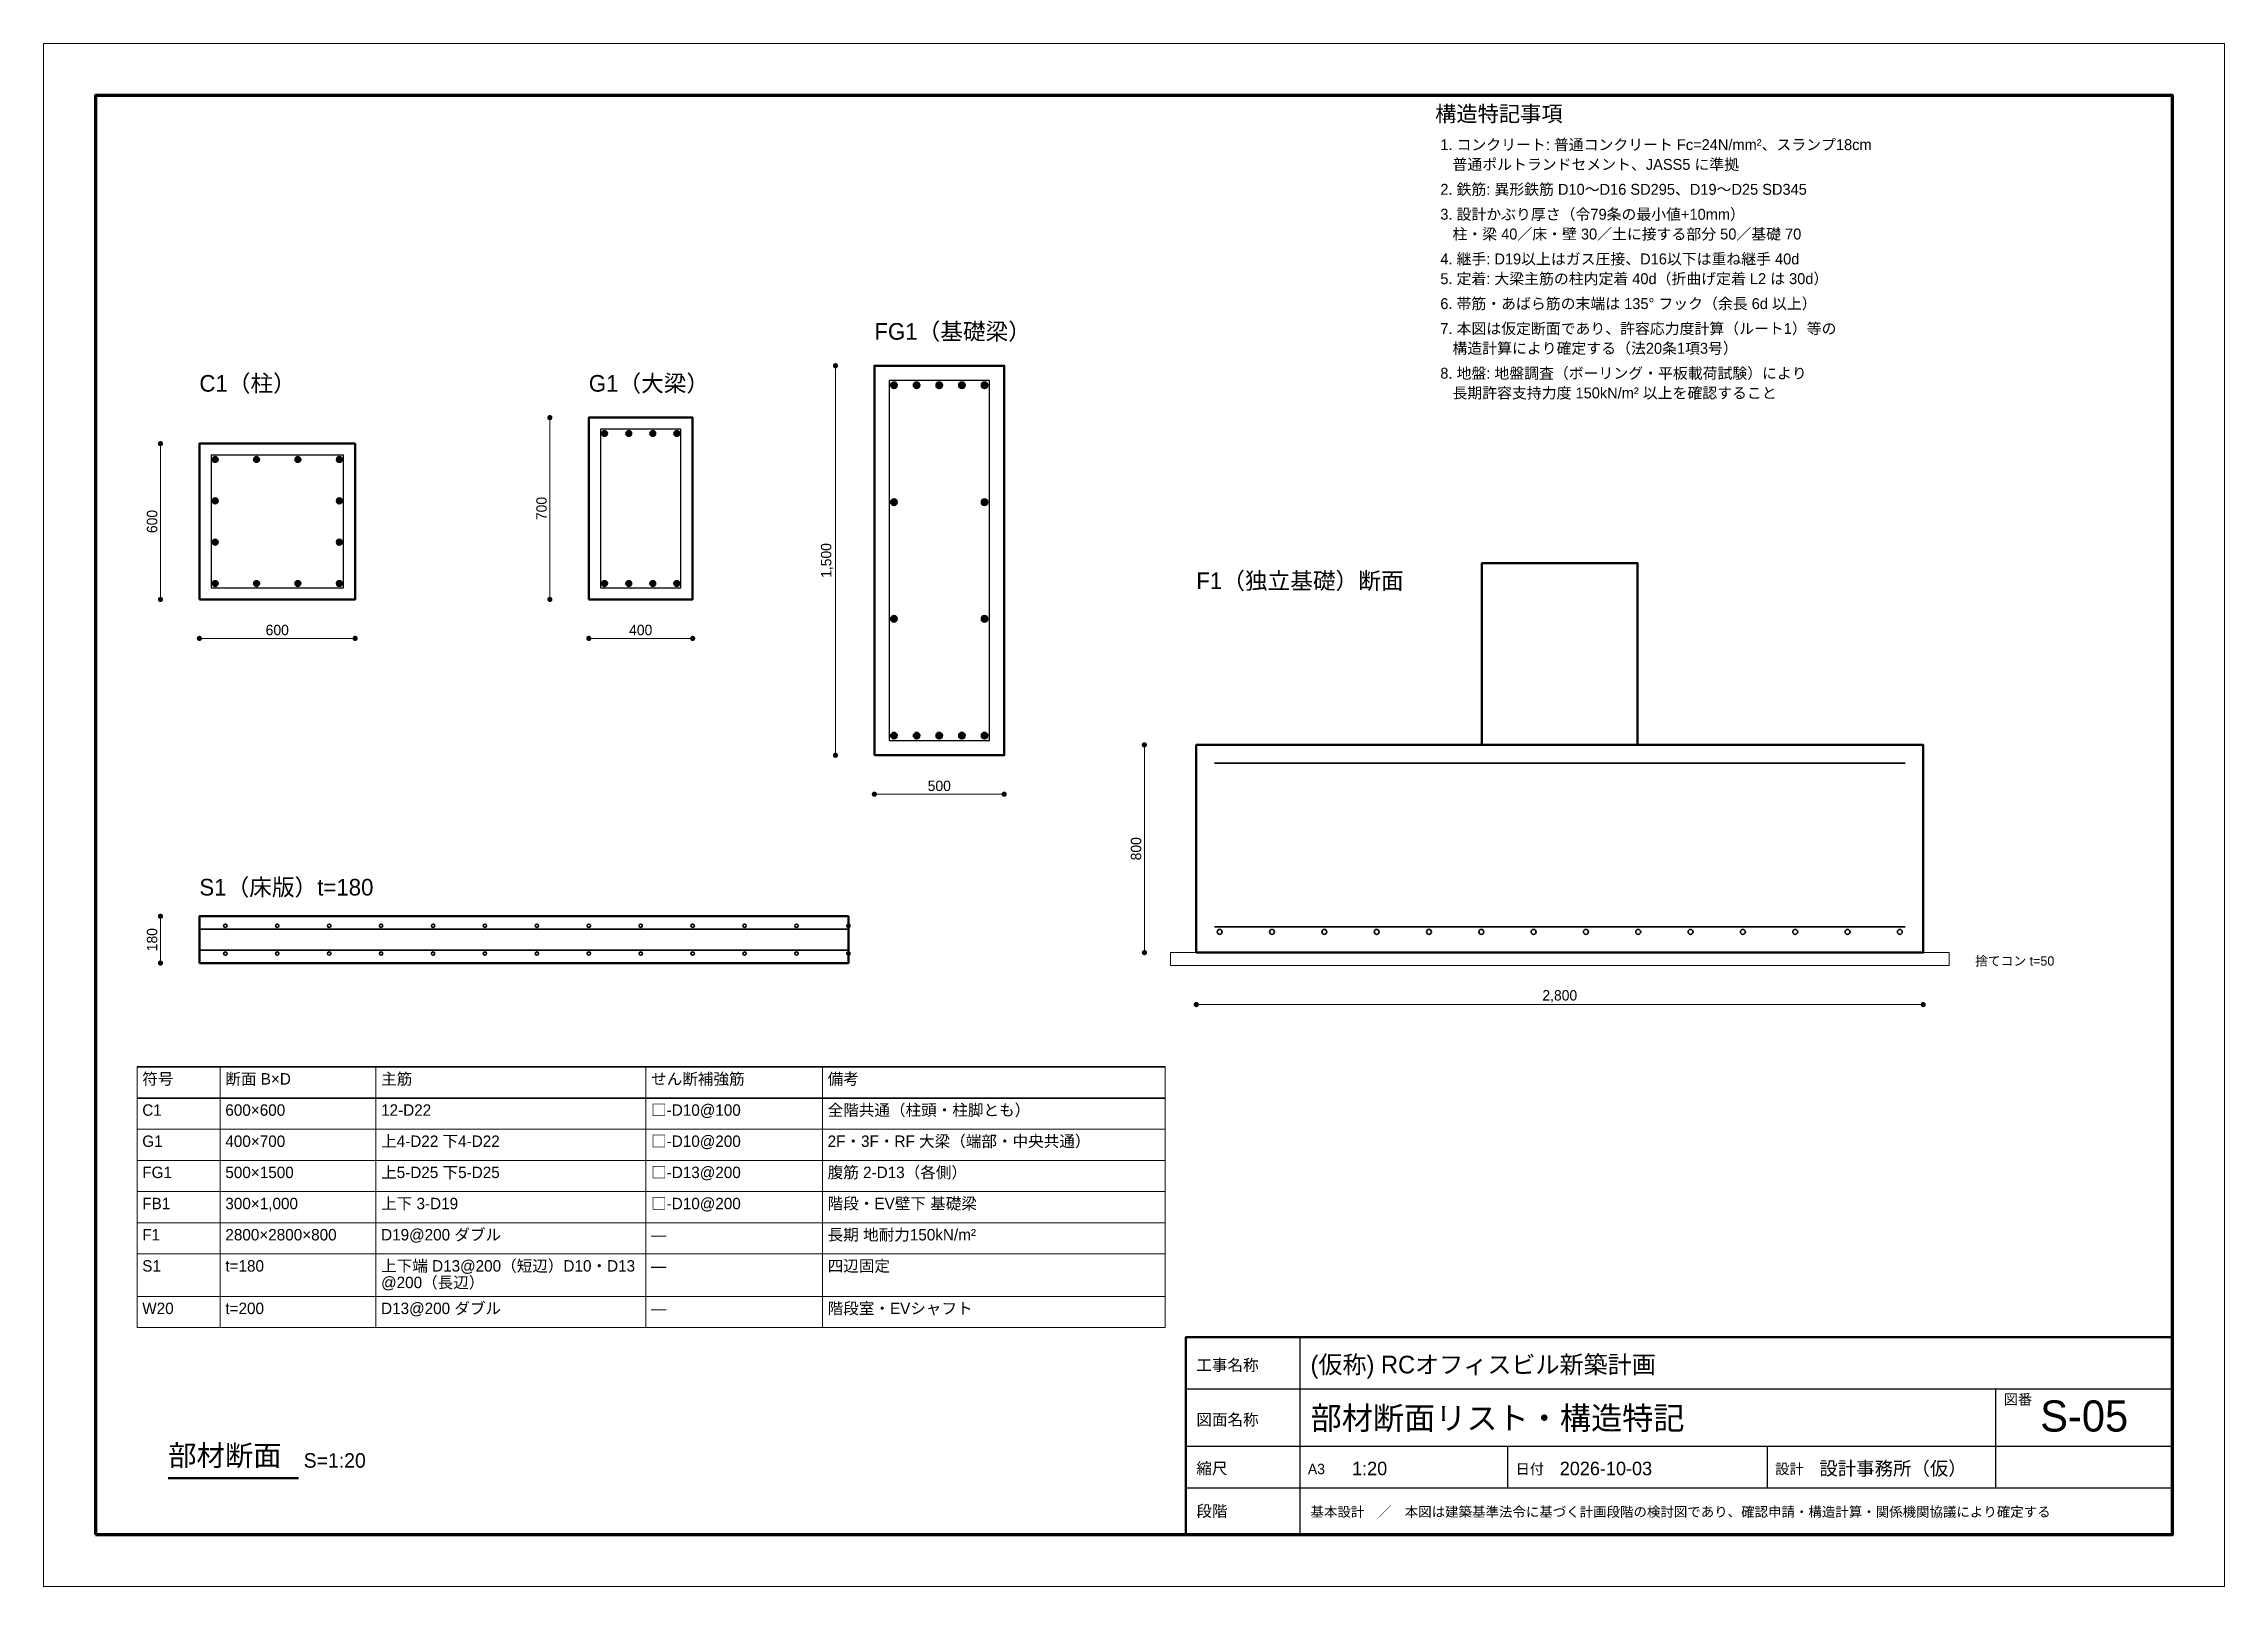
# Model space of a CAD drawing. Header units: millimetres. Extents: x 0 to 8400, y 0 to 5940.
import ezdxf
from ezdxf.enums import TextEntityAlignment as Align

# ---------------------------------------------------------------- set-up
doc = ezdxf.new("R2010")
doc.units = ezdxf.units.MM
doc.header["$LTSCALE"] = 10
for name, color, linetype, lineweight in [('A-CUT', 7, 'Continuous', 50), ('A-DIMS', 7, 'Continuous', 13), ('A-SYMB', 7, 'Continuous', 18), ('A-TEXT', 7, 'Continuous', 18), ('A-VIS', 7, 'Continuous', 18), ('G-FRAME', 7, 'Continuous', 70), ('G-TABLE', 7, 'Continuous', 18), ('G-TITLE', 7, 'Continuous', 25), ('S-REBAR', 1, 'Continuous', 35)]:
    doc.layers.add(name, color=color, linetype=linetype, lineweight=lineweight)
doc.styles.add('JP', font='ipag.ttf')
doc.dimstyles.new('JIS', dxfattribs={"dimscale": 20, "dimtxt": 2, "dimasz": 1, "dimexe": 1, "dimexo": 1, "dimgap": 0.6, "dimtad": 1, "dimdec": 0, "dimtxsty": 'JP', "dimblk": 'DOT', "dimcen": 2.5, "dimclrd": 7, "dimclre": 7, "dimclrt": 7, "dimazin": 3, "dimtfac": 1, "dimtmove": 0, "dimatfit": 3, "dimlwd": 13, "dimlwe": 13})

# ---------------------------------------------------------------- blocks, each defined once
blk = doc.blocks.new('_DOT')
at = {"color": 0, "linetype": 'BYBLOCK'}
blk.add_line((-0.5, 0), (-1, 0), dxfattribs=at)
at = {"color": 0, "linetype": 'BYBLOCK', "const_width": 0.5}
blk.add_lwpolyline([(-0.25, 0, 1), (0.25, 0, 1)], format="xyb", close=True, dxfattribs=at)

msp = doc.modelspace()

# ---------------------------------------------------------------- hatches: boundary and pattern name
at = {"layer": 'S-REBAR'}
h = msp.add_hatch(color=1, dxfattribs=at)
h.dxf.hatch_style = 1
edge = h.paths.add_edge_path()
edge.add_arc((3275.5, 4624.5), 12.5, 0, 360)
h = msp.add_hatch(color=1, dxfattribs=at)
h.dxf.hatch_style = 1
edge = h.paths.add_edge_path()
edge.add_arc((3362.8, 4624.5), 12.5, 0, 360)
h = msp.add_hatch(color=1, dxfattribs=at)
h.dxf.hatch_style = 1
edge = h.paths.add_edge_path()
edge.add_arc((3450, 4624.5), 12.5, 0, 360)
h = msp.add_hatch(color=1, dxfattribs=at)
h.dxf.hatch_style = 1
edge = h.paths.add_edge_path()
edge.add_arc((3537.2, 4624.5), 12.5, 0, 360)
h = msp.add_hatch(color=1, dxfattribs=at)
h.dxf.hatch_style = 1
edge = h.paths.add_edge_path()
edge.add_arc((3624.5, 4624.5), 12.5, 0, 360)
h = msp.add_hatch(color=1, dxfattribs=at)
h.dxf.hatch_style = 1
edge = h.paths.add_edge_path()
edge.add_arc((2161, 4439), 11, 0, 360)
h = msp.add_hatch(color=1, dxfattribs=at)
h.dxf.hatch_style = 1
edge = h.paths.add_edge_path()
edge.add_arc((2253.7, 4439), 11, 0, 360)
h = msp.add_hatch(color=1, dxfattribs=at)
h.dxf.hatch_style = 1
edge = h.paths.add_edge_path()
edge.add_arc((2346.3, 4439), 11, 0, 360)
h = msp.add_hatch(color=1, dxfattribs=at)
h.dxf.hatch_style = 1
edge = h.paths.add_edge_path()
edge.add_arc((2439, 4439), 11, 0, 360)
h = msp.add_hatch(color=1, dxfattribs=at)
h.dxf.hatch_style = 1
edge = h.paths.add_edge_path()
edge.add_arc((661, 4339), 11, 0, 360)
h = msp.add_hatch(color=1, dxfattribs=at)
h.dxf.hatch_style = 1
edge = h.paths.add_edge_path()
edge.add_arc((820.3, 4339), 11, 0, 360)
h = msp.add_hatch(color=1, dxfattribs=at)
h.dxf.hatch_style = 1
edge = h.paths.add_edge_path()
edge.add_arc((979.7, 4339), 11, 0, 360)
h = msp.add_hatch(color=1, dxfattribs=at)
h.dxf.hatch_style = 1
edge = h.paths.add_edge_path()
edge.add_arc((1139, 4339), 11, 0, 360)
h = msp.add_hatch(color=1, dxfattribs=at)
h.dxf.hatch_style = 1
edge = h.paths.add_edge_path()
edge.add_arc((661, 4179.7), 11, 0, 360)
h = msp.add_hatch(color=1, dxfattribs=at)
h.dxf.hatch_style = 1
edge = h.paths.add_edge_path()
edge.add_arc((1139, 4179.7), 11, 0, 360)
h = msp.add_hatch(color=1, dxfattribs=at)
h.dxf.hatch_style = 1
edge = h.paths.add_edge_path()
edge.add_arc((3275.5, 4174.8), 12.5, 0, 360)
h = msp.add_hatch(color=1, dxfattribs=at)
h.dxf.hatch_style = 1
edge = h.paths.add_edge_path()
edge.add_arc((3624.5, 4174.8), 12.5, 0, 360)
h = msp.add_hatch(color=1, dxfattribs=at)
h.dxf.hatch_style = 1
edge = h.paths.add_edge_path()
edge.add_arc((661, 4020.3), 11, 0, 360)
h = msp.add_hatch(color=1, dxfattribs=at)
h.dxf.hatch_style = 1
edge = h.paths.add_edge_path()
edge.add_arc((1139, 4020.3), 11, 0, 360)
h = msp.add_hatch(color=1, dxfattribs=at)
h.dxf.hatch_style = 1
edge = h.paths.add_edge_path()
edge.add_arc((661, 3861), 11, 0, 360)
h = msp.add_hatch(color=1, dxfattribs=at)
h.dxf.hatch_style = 1
edge = h.paths.add_edge_path()
edge.add_arc((820.3, 3861), 11, 0, 360)
h = msp.add_hatch(color=1, dxfattribs=at)
h.dxf.hatch_style = 1
edge = h.paths.add_edge_path()
edge.add_arc((979.7, 3861), 11, 0, 360)
h = msp.add_hatch(color=1, dxfattribs=at)
h.dxf.hatch_style = 1
edge = h.paths.add_edge_path()
edge.add_arc((1139, 3861), 11, 0, 360)
h = msp.add_hatch(color=1, dxfattribs=at)
h.dxf.hatch_style = 1
edge = h.paths.add_edge_path()
edge.add_arc((2161, 3861), 11, 0, 360)
h = msp.add_hatch(color=1, dxfattribs=at)
h.dxf.hatch_style = 1
edge = h.paths.add_edge_path()
edge.add_arc((2253.7, 3861), 11, 0, 360)
h = msp.add_hatch(color=1, dxfattribs=at)
h.dxf.hatch_style = 1
edge = h.paths.add_edge_path()
edge.add_arc((2346.3, 3861), 11, 0, 360)
h = msp.add_hatch(color=1, dxfattribs=at)
h.dxf.hatch_style = 1
edge = h.paths.add_edge_path()
edge.add_arc((2439, 3861), 11, 0, 360)
h = msp.add_hatch(color=1, dxfattribs=at)
h.dxf.hatch_style = 1
edge = h.paths.add_edge_path()
edge.add_arc((3275.5, 3725.2), 12.5, 0, 360)
h = msp.add_hatch(color=1, dxfattribs=at)
h.dxf.hatch_style = 1
edge = h.paths.add_edge_path()
edge.add_arc((3624.5, 3725.2), 12.5, 0, 360)
h = msp.add_hatch(color=1, dxfattribs=at)
h.dxf.hatch_style = 1
edge = h.paths.add_edge_path()
edge.add_arc((3275.5, 3275.5), 12.5, 0, 360)
h = msp.add_hatch(color=1, dxfattribs=at)
h.dxf.hatch_style = 1
edge = h.paths.add_edge_path()
edge.add_arc((3362.8, 3275.5), 12.5, 0, 360)
h = msp.add_hatch(color=1, dxfattribs=at)
h.dxf.hatch_style = 1
edge = h.paths.add_edge_path()
edge.add_arc((3450, 3275.5), 12.5, 0, 360)
h = msp.add_hatch(color=1, dxfattribs=at)
h.dxf.hatch_style = 1
edge = h.paths.add_edge_path()
edge.add_arc((3537.2, 3275.5), 12.5, 0, 360)
h = msp.add_hatch(color=1, dxfattribs=at)
h.dxf.hatch_style = 1
edge = h.paths.add_edge_path()
edge.add_arc((3624.5, 3275.5), 12.5, 0, 360)

# ---------------------------------------------------------------- linework, layer by layer
at = {"layer": 'A-CUT', "lineweight": 50}
for points in [[(3200, 3200), (3700, 3200), (3700, 4700), (3200, 4700)], [(2100, 3800), (2500, 3800), (2500, 4500), (2100, 4500)], [(600, 3800), (1200, 3800), (1200, 4400), (600, 4400)], [(5540, 3240), (6140, 3240), (6140, 3940), (5540, 3940)], [(4440, 2440), (7240, 2440), (7240, 3240), (4440, 3240)], [(600, 2400), (3100, 2400), (3100, 2580), (600, 2580)]]:
    msp.add_lwpolyline(points, close=True, dxfattribs=at)
at = {"layer": 'A-SYMB', "lineweight": 50}
msp.add_line((480, 416), (981.6, 416), dxfattribs=at)
at = {"layer": 'A-VIS'}
msp.add_lwpolyline([(4340, 2390), (7340, 2390), (7340, 2440), (4340, 2440)], close=True, dxfattribs=at)
at = {"layer": 'G-FRAME', "lineweight": 0}
msp.add_lwpolyline([(0, 0), (8400, 0), (8400, 5940), (0, 5940)], close=True, dxfattribs=at)
at = {"layer": 'G-FRAME'}
msp.add_lwpolyline([(200, 200), (8200, 200), (8200, 5740), (200, 5740)], close=True, dxfattribs=at)
at = {"layer": 'G-TABLE', "lineweight": 35}
for points in [[(360, 2000), (4320, 2000)], [(360, 1880), (4320, 1880)]]:
    msp.add_lwpolyline(points, dxfattribs=at)
at = {"layer": 'G-TABLE'}
for points in [[(360, 2000), (360, 996.4)], [(680, 2000), (680, 996.4)], [(1280, 2000), (1280, 996.4)], [(2320, 2000), (2320, 996.4)], [(3000, 2000), (3000, 996.4)], [(4320, 2000), (4320, 996.4)]]:
    msp.add_lwpolyline(points, dxfattribs=at)
at = {"layer": 'G-TABLE', "lineweight": 18}
for points in [[(360, 1760), (4320, 1760)], [(360, 1640), (4320, 1640)], [(360, 1520), (4320, 1520)], [(360, 1400), (4320, 1400)], [(360, 1280), (4320, 1280)], [(360, 1116.4), (4320, 1116.4)], [(360, 996.4), (4320, 996.4)]]:
    msp.add_lwpolyline(points, dxfattribs=at)
at = {"layer": 'G-TITLE'}
for p, q in [((4840, 200), (4840, 960)), ((4400, 760), (8200, 760)), ((7520, 380), (7520, 760)), ((4400, 540), (8200, 540)), ((4840, 380), (4840, 540)), ((5640, 380), (5640, 540)), ((6640, 380), (6640, 540)), ((4400, 380), (8200, 380))]:
    msp.add_line(p, q, dxfattribs=at)
at = {"layer": 'G-TITLE', "lineweight": 50}
msp.add_lwpolyline([(4400, 200), (8200, 200), (8200, 960), (4400, 960)], close=True, dxfattribs=at)
at = {"layer": 'S-REBAR'}
for p, q in [((4510, 3170), (7170, 3170)), ((600, 2531), (3100, 2531)), ((4510, 2540), (7170, 2540)), ((600, 2449), (3100, 2449))]:
    msp.add_line(p, q, dxfattribs=at)
at = {"layer": 'S-REBAR', "lineweight": 25}
for points in [[(3256.5, 3256.5), (3643.5, 3256.5), (3643.5, 4643.5), (3256.5, 4643.5)], [(2145, 3845), (2455, 3845), (2455, 4455), (2145, 4455)], [(645, 3845), (1155, 3845), (1155, 4355), (645, 4355)]]:
    msp.add_lwpolyline(points, close=True, dxfattribs=at)
at = {"layer": 'S-REBAR'}
for centre, radius in [((3275.5, 4624.5), 12.5), ((3362.8, 4624.5), 12.5), ((3450, 4624.5), 12.5), ((3537.2, 4624.5), 12.5), ((3624.5, 4624.5), 12.5), ((2161, 4439), 11), ((2253.7, 4439), 11), ((2346.3, 4439), 11), ((2439, 4439), 11), ((661, 4339), 11), ((820.3, 4339), 11), ((979.7, 4339), 11), ((1139, 4339), 11), ((661, 4179.7), 11), ((1139, 4179.7), 11), ((3275.5, 4174.8), 12.5), ((3624.5, 4174.8), 12.5), ((661, 4020.3), 11), ((1139, 4020.3), 11), ((661, 3861), 11), ((820.3, 3861), 11), ((979.7, 3861), 11), ((1139, 3861), 11), ((2161, 3861), 11), ((2253.7, 3861), 11), ((2346.3, 3861), 11), ((2439, 3861), 11), ((3275.5, 3725.2), 12.5), ((3624.5, 3725.2), 12.5), ((3275.5, 3275.5), 12.5), ((3362.8, 3275.5), 12.5), ((3450, 3275.5), 12.5), ((3537.2, 3275.5), 12.5), ((3624.5, 3275.5), 12.5), ((700, 2543.5), 6.5), ((900, 2543.5), 6.5), ((1100, 2543.5), 6.5), ((1300, 2543.5), 6.5), ((1500, 2543.5), 6.5), ((1700, 2543.5), 6.5), ((1900, 2543.5), 6.5), ((2100, 2543.5), 6.5), ((2300, 2543.5), 6.5), ((2500, 2543.5), 6.5), ((2700, 2543.5), 6.5), ((2900, 2543.5), 6.5), ((3100, 2543.5), 6.5), ((4530, 2520), 9.5), ((4731.5, 2520), 9.5), ((4933.1, 2520), 9.5), ((5134.6, 2520), 9.5), ((5336.2, 2520), 9.5), ((5537.7, 2520), 9.5), ((5739.2, 2520), 9.5), ((5940.8, 2520), 9.5), ((6142.3, 2520), 9.5), ((6343.8, 2520), 9.5), ((6545.4, 2520), 9.5), ((6746.9, 2520), 9.5), ((6948.5, 2520), 9.5), ((7150, 2520), 9.5), ((700, 2436.5), 6.5), ((900, 2436.5), 6.5), ((1100, 2436.5), 6.5), ((1300, 2436.5), 6.5), ((1500, 2436.5), 6.5), ((1700, 2436.5), 6.5), ((1900, 2436.5), 6.5), ((2100, 2436.5), 6.5), ((2300, 2436.5), 6.5), ((2500, 2436.5), 6.5), ((2700, 2436.5), 6.5), ((2900, 2436.5), 6.5), ((3100, 2436.5), 6.5)]:
    msp.add_circle(centre, radius, dxfattribs=at)

# ---------------------------------------------------------------- texts
at = {"layer": 'A-TEXT', "style": 'JP'}
for s, height, p in [('構造特記事項', 60, (5360, 5640)), ('1. コンクリート: 普通コンクリート Fc=24N/mm²、スランプ18cm', 42, (5380, 5530)), ('   普通ポルトランドセメント、JASS5 に準拠', 42, (5380, 5454)), ('2. 鉄筋: 異形鉄筋 D10〜D16 SD295、D19〜D25 SD345', 42, (5380, 5358)), ('3. 設計かぶり厚さ（令79条の最小値+10mm）', 42, (5380, 5262)), ('   柱・梁 40／床・壁 30／土に接する部分 50／基礎 70', 42, (5380, 5186)), ('4. 継手: D19以上はガス圧接、D16以下は重ね継手 40d', 42, (5380, 5090)), ('5. 定着: 大梁主筋の柱内定着 40d（折曲げ定着 L2 は 30d）', 42, (5380, 5014)), ('6. 帯筋・あばら筋の末端は 135° フック（余長 6d 以上）', 42, (5380, 4918)), ('FG1（基礎梁）', 64, (3200, 4800)), ('7. 本図は仮定断面であり、許容応力度計算（ルート1）等の', 42, (5380, 4822)), ('   構造計算により確定する（法20条1項3号）', 42, (5380, 4746)), ('C1（柱）', 64, (600, 4600)), ('G1（大梁）', 64, (2100, 4600)), ('8. 地盤: 地盤調査（ボーリング・平板載荷試験）により', 42, (5380, 4650)), ('   長期許容支持力度 150kN/m² 以上を確認すること', 42, (5380, 4574)), ('F1（独立基礎）断面', 64, (4440, 3840)), ('S1（床版）t=180', 64, (600, 2660)), ('捨てコン t=50', 36, (7440, 2390)), ('符号', 44, (380, 1932)), ('断面 B×D', 44, (700, 1932)), ('主筋', 44, (1300, 1932)), ('せん断補強筋', 44, (2340, 1932)), ('備考', 44, (3020, 1932)), ('C1', 44, (380, 1812)), ('600×600', 44, (700, 1812)), ('12-D22', 44, (1300, 1812)), ('□-D10@100', 44, (2340, 1812)), ('全階共通（柱頭・柱脚とも）', 44, (3020, 1812)), ('G1', 44, (380, 1692)), ('400×700', 44, (700, 1692)), ('上4-D22 下4-D22', 44, (1300, 1692)), ('□-D10@200', 44, (2340, 1692)), ('2F・3F・RF 大梁（端部・中央共通）', 44, (3020, 1692)), ('FG1', 44, (380, 1572)), ('500×1500', 44, (700, 1572)), ('上5-D25 下5-D25', 44, (1300, 1572)), ('□-D13@200', 44, (2340, 1572)), ('腹筋 2-D13（各側）', 44, (3020, 1572)), ('FB1', 44, (380, 1452)), ('300×1,000', 44, (700, 1452)), ('上下 3-D19', 44, (1300, 1452)), ('□-D10@200', 44, (2340, 1452)), ('階段・EV壁下 基礎梁', 44, (3020, 1452)), ('F1', 44, (380, 1332)), ('2800×2800×800', 44, (700, 1332)), ('D19@200 ダブル', 44, (1300, 1332)), ('—', 44, (2340, 1332)), ('長期 地耐力150kN/m²', 44, (3020, 1332)), ('上下端 D13@200（短辺）D10・D13', 44, (1300, 1212)), ('四辺固定', 44, (3020, 1212)), ('S1', 44, (380, 1212)), ('t=180', 44, (700, 1212)), ('@200（長辺）', 44, (1300, 1148.2)), ('—', 44, (2340, 1212)), ('W20', 44, (380, 1048.4)), ('t=200', 44, (700, 1048.4)), ('D13@200 ダブル', 44, (1300, 1048.4)), ('階段室・EVシャフト', 44, (3020, 1048.4)), ('—', 44, (2340, 1048.4))]:
    msp.add_text(s, height=height, dxfattribs=at).set_placement(p)
for s, height, p in [('部材断面', 80, (480, 440)), ('S=1:20', 56, (1001.6, 440))]:
    msp.add_text(s, height=height, dxfattribs=at).set_placement(p, align=Align.BOTTOM_LEFT)
at = {"layer": 'G-TITLE', "style": 'JP'}
for s, height, p in [('工事名称', 44, (4440, 830)), ('(仮称) RCオフィスビル新築計画', 68, (4880, 820)), ('部材断面リスト・構造特記', 88, (4880, 604)), ('図番', 40, (7550, 700)), ('図面名称', 44, (4440, 620)), ('縮尺', 44, (4440, 432)), ('A3', 40, (4870, 432)), ('1:20', 52, (5040, 428)), ('日付', 40, (5670, 432)), ('2026-10-03', 52, (5840, 428)), ('設計', 40, (6670, 432)), ('設計事務所（仮）', 52, (6840, 428)), ('段階', 44, (4440, 268)), ('基本設計\u3000／\u3000本図は建築基準法令に基づく計画段階の検討図であり、確認申請・構造計算・関係機関協議により確定する', 38, (4880, 268))]:
    msp.add_text(s, height=height, dxfattribs=at).set_placement(p)
msp.add_text('S-05', height=120, dxfattribs=at).set_placement((7860, 560), align=Align.BOTTOM_CENTER)

# ---------------------------------------------------------------- dimensions: what is measured, and where the dimension line sits
at = {"layer": 'A-DIMS'}
for base, p1, p2, text in [((3050, 3200), (3050, 3200), (3050, 4700), '1,500'), ((1950, 3800), (1950, 3800), (1950, 4500), '700'), ((450, 3800), (450, 3800), (450, 4400), '600'), ((4240, 2440), (4240, 2440), (4240, 3240), '800'), ((450, 2400), (450, 2400), (450, 2580), '180')]:
    msp.add_linear_dim(base=base, p1=p1, p2=p2, angle=90, text=text, dimstyle='JIS', dxfattribs=at).render()
for base, p1, p2, text in [((600, 3650), (600, 3650), (1200, 3650), '600'), ((2100, 3650), (2100, 3650), (2500, 3650), '400'), ((3200, 3050), (3200, 3050), (3700, 3050), '500'), ((4440, 2240), (4440, 2240), (7240, 2240), '2,800')]:
    msp.add_linear_dim(base=base, p1=p1, p2=p2, text=text, dimstyle='JIS', dxfattribs=at).render()

doc.saveas('drawing.dxf')
